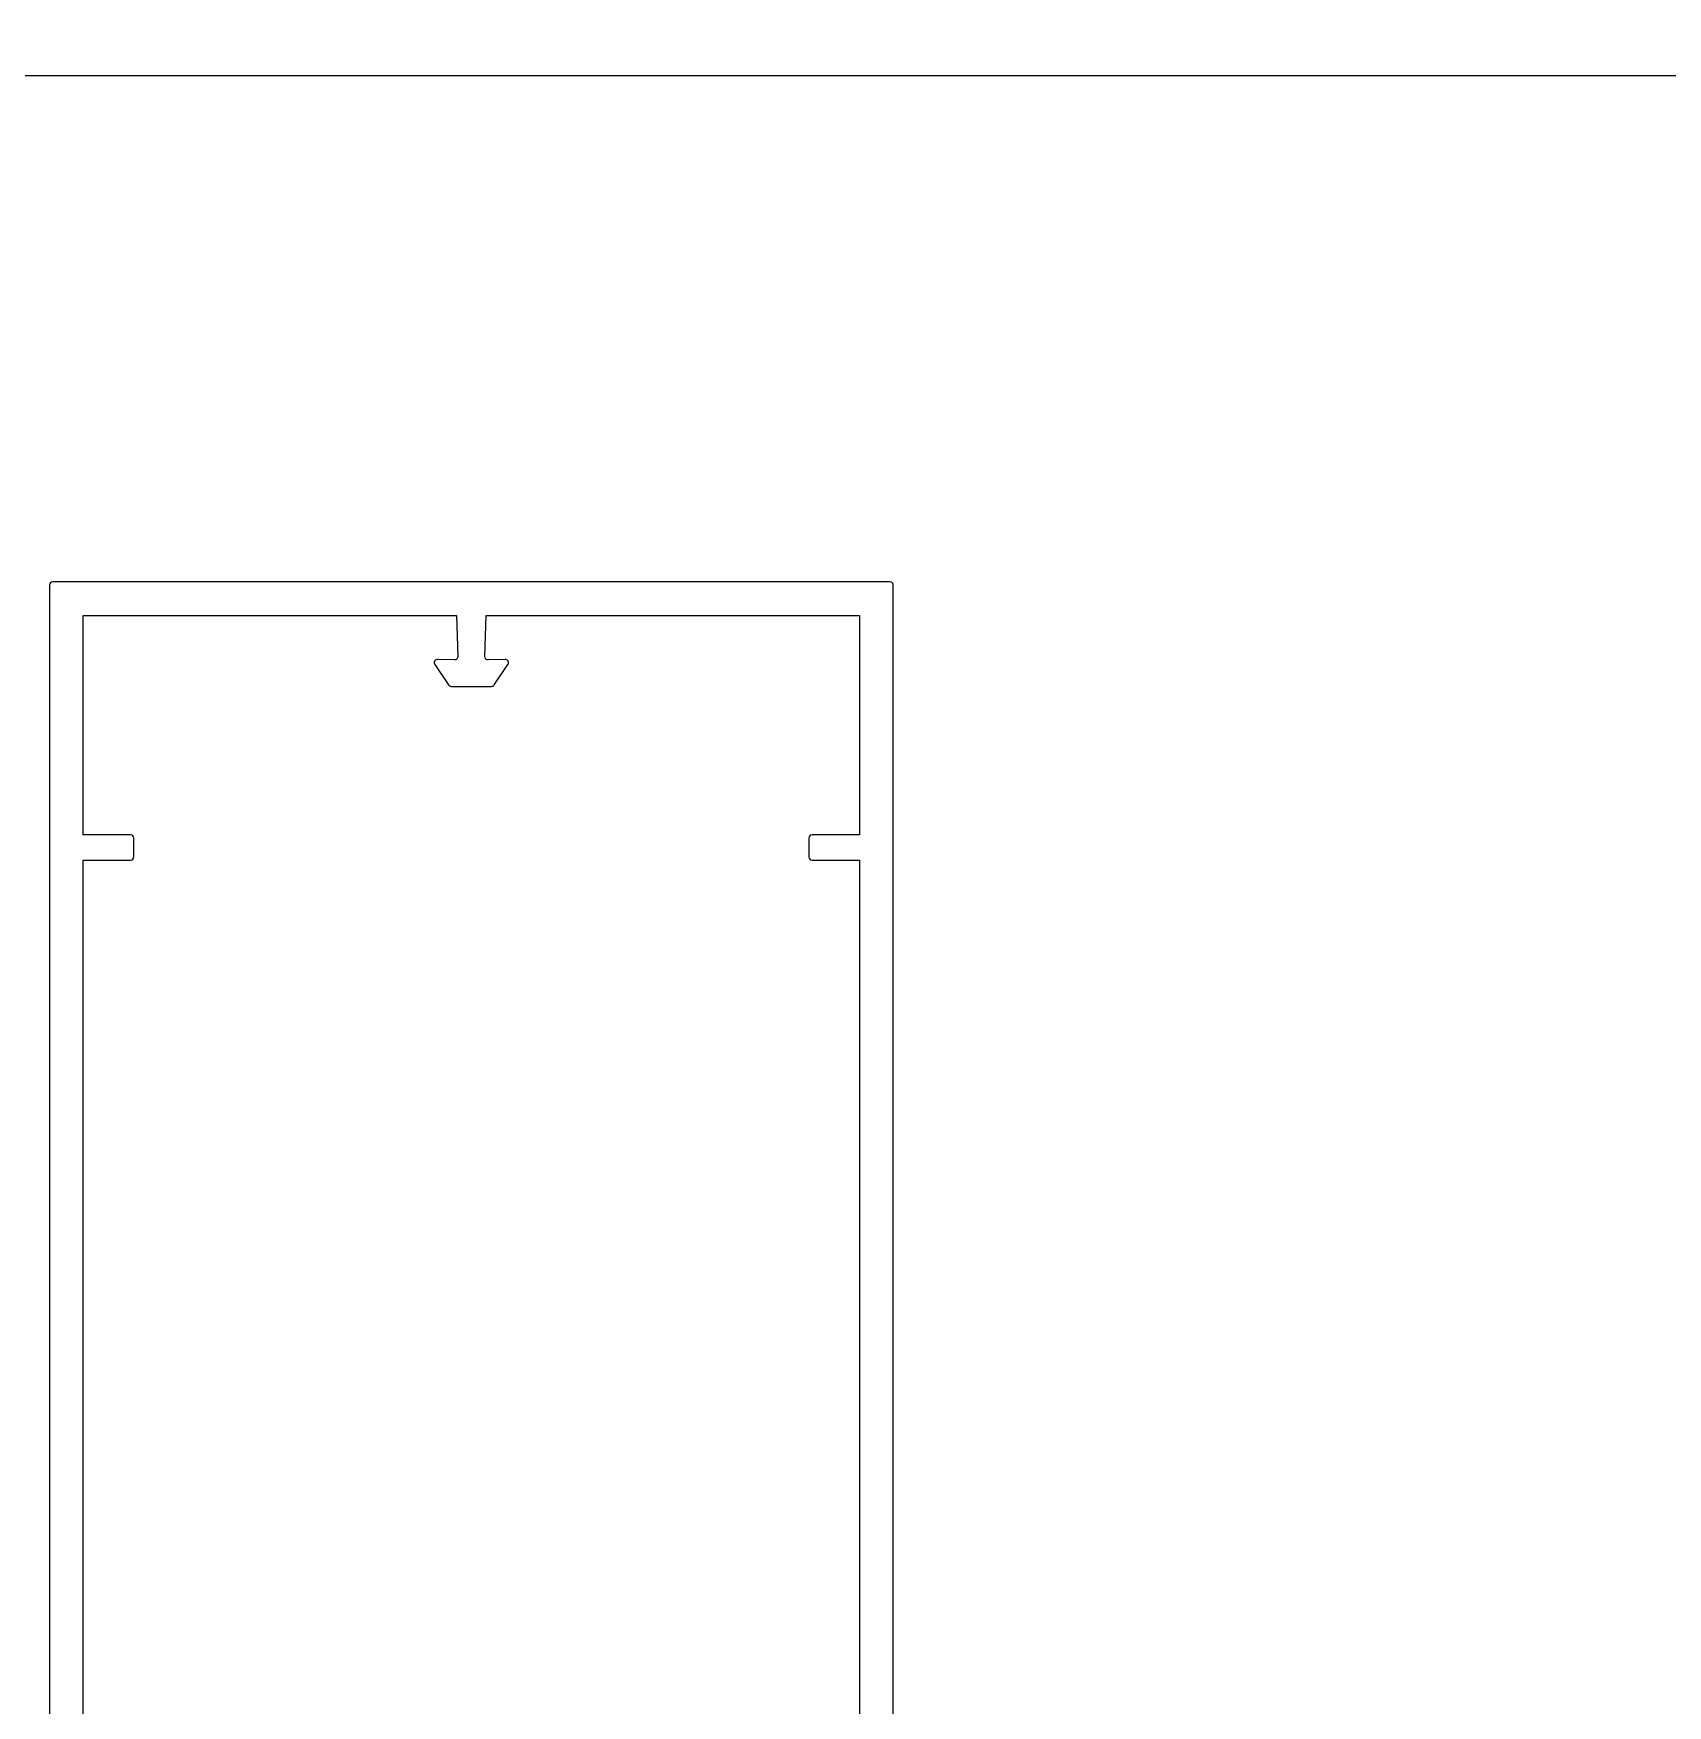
# Model space of a CAD drawing. Header units: inches. Extents: x 21 to 32698, y 13 to 3712.
# Drawn here: x 15586.68 to 15596.36, y 969.42 to 979.33 of the extents above; entities that cross this region are included whole.
import ezdxf

# ---------------------------------------------------------------- set-up
doc = ezdxf.new("R2010")
doc.units = ezdxf.units.IN
doc.header["$MEASUREMENT"] = 0
doc.set_wipeout_variables(frame=1)
for name, color, linetype, lineweight in [('Z_MİM_-KM-GLAZ', 8, 'Continuous', 25), ('Z_MİM_-KM-IZO-THERMAL', 8, 'Continuous', 25), ('Z_MİM_-KM-IZO-THERMAL-ROCKWOOL', 8, 'BATTING', 25), ('Z_MİM_ALUMINIUM', 8, 'Continuous', 25)]:
    doc.layers.add(name, color=color, linetype=linetype, lineweight=lineweight)
doc.linetypes.add('BATTING', pattern='A,0.00254,-2.54,[134,ltypeshp.shx,S=2.54,R=0,X=-2.54,Y=0],-5.08,[134,ltypeshp.shx,S=2.54,R=180,X=2.54,Y=0],-2.54', length=10.16254)

# ---------------------------------------------------------------- blocks, each defined once
blk = doc.blocks.new('-KM-AL1 150_900')
blk.add_wipeout([(151.4879, -34.02), (151.7258, -15.4799), (149.45, -15.45), (149.45, 7.15), (9.45, 7.15), (9.45, -15.45), (7.3978, -15.45), (7.5673, -34.0611)])
at = {"layer": 'Z_MİM_ALUMINIUM', "elevation": 0.0016}
blk.add_lwpolyline([(15.1932, -18.45), (143.8304, -18.45)], dxfattribs=at)
for points in [[(84.5118, -30.93), (84.5118, -21.47, 0.41421), (84.4918, -21.45), (79.5318, -21.45, 0.41421), (79.5118, -21.47), (79.5118, -30.93, 0.414213)], [(79.7118, -30.35), (79.7118, -23.1), (79.9918, -23.1, 0.414214), (80.0118, -23.08), (80.0118, -22.97, 0.41421), (79.9918, -22.95), (79.7118, -22.95), (79.7118, -21.65), (81.9233, -21.65), (81.9318, -21.8928, -0.434811), (81.9111, -21.9135), (81.8125, -21.91, 0.612799), (81.7952, -21.9412), (81.8762, -22.0612, 0.249329), (81.8928, -22.07), (82.1309, -22.07, 0.249329), (82.1475, -22.0612), (82.2284, -21.9412, 0.612799), (82.2111, -21.91), (82.1125, -21.9135, -0.434811), (82.0918, -21.8928), (82.1003, -21.65), (84.3118, -21.65), (84.3118, -22.95), (84.0318, -22.95, 0.41421), (84.0118, -22.97), (84.0118, -23.08, 0.414214), (84.0318, -23.1), (84.3118, -23.1), (84.3118, -30.35)]]:
    blk.add_lwpolyline(points, format="xyb", dxfattribs=at)

msp = doc.modelspace()

# ---------------------------------------------------------------- linework, layer by layer
at = {"layer": 'Z_MİM_-KM-IZO-THERMAL'}
msp.add_lwpolyline([(18844.2143, 969.5831), (17329.2138, 969.5831), (17329.2138, 999.5831), (16654.2133, 999.5831), (16654.2133, 969.5831), (15319.214, 969.5831), (15319.214, 1624.5832), (15029.2142, 1624.5832), (15029.2148, 2594.5843), (18844.2143, 2594.5843)], close=True, dxfattribs=at)
at = {"layer": 'Z_MİM_-KM-IZO-THERMAL-ROCKWOOL', "ltscale": 0.45}
msp.add_lwpolyline([(18839.2143, 974.5831), (17334.2138, 974.5831), (17334.2138, 1004.5831), (16649.2133, 1004.5831), (16649.2133, 974.5831), (15324.214, 974.5831), (15324.214, 1629.5832), (15034.2142, 1629.5832), (15034.2148, 2589.5843), (18839.2143, 2589.5843)], close=True, dxfattribs=at)

# ---------------------------------------------------------------- next in the draw order: block references
at = {"layer": 'Z_MİM_-KM-GLAZ'}
msp.add_blockref('-KM-AL1 150_900', (15507.2653, 997.5331), dxfattribs=at)

doc.saveas('drawing.dxf')
